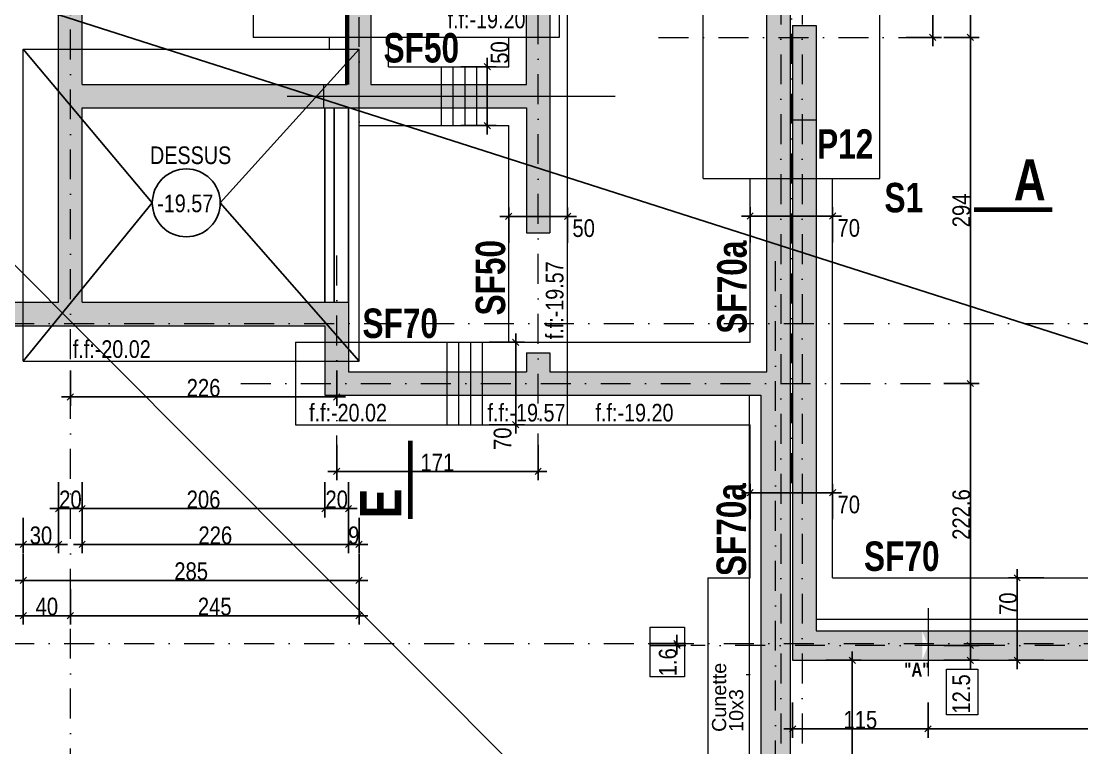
# Model space of a CAD drawing. Header units: centimetres. Extents: x -40 to 58779, y 2083 to 6283.
# Drawn here: x 54500 to 55400, y 3173 to 3790 of the extents above; entities that cross this region are included whole.
import ezdxf
from ezdxf.enums import TextEntityAlignment as Align

# ---------------------------------------------------------------- set-up
doc = ezdxf.new("R2010")
doc.units = ezdxf.units.CM
doc.header["$PDMODE"] = 1
doc.header["$PDSIZE"] = -2
doc.linetypes.add('TIRETPTX2', pattern=[50.8, 25.4, -12.7, 0, -12.7])
for name, color, linetype in [('01_cote_gen', 4, 'Continuous'), ('01_linteaux', 2, 'Continuous'), ('01_poch_murs', 253, 'Continuous'), ('01_poch_poteaux', 250, 'Continuous'), ('01_texte', 230, 'Continuous'), ('AA_COTES', 2, 'Continuous')]:
    doc.layers.add(name, color=color, linetype=linetype)
for name, color, linetype, lineweight in [('01_murs_coup', 5, 'Continuous', 60), ('01_sem', 42, 'Continuous', 15), ('01_tram_axes', 2, 'TIRETPTX2', 9)]:
    doc.layers.add(name, color=color, linetype=linetype, lineweight=lineweight)
doc.styles.add('impact', font='impact.ttf')
doc.styles.add('MATTE_TXT', font='arial.ttf')
doc.styles.add('STYLE2', font='ARIALN.TTF')
doc.dimstyles.new('JB50', dxfattribs={"dimscale": 0.1, "dimtxt": 150, "dimasz": 15, "dimexe": 0.1, "dimexo": 0.1, "dimgap": 0.09, "dimtad": 1, "dimdec": 1, "dimdsep": 46, "dimtxsty": 'STYLE2', "dimblk1": 'BOND_G', "dimblk2": 'BOND_D', "dimsah": 1, "dimcen": 1.5, "dimdle": 0.01, "dimse1": 1, "dimse2": 1, "dimclrd": 4, "dimclre": 2, "dimclrt": 6, "dimazin": 2, "dimtfac": 2.333333, "dimtdec": 1, "dimtix": 1, "dimtmove": 2, "dimatfit": 3, "dimldrblk": 'BOND_G', "dimfxl": 1, "dimtolj": 1, "dimtzin": 0, "dimarcsym": 0})

# ---------------------------------------------------------------- blocks, each defined once
blk = doc.blocks.new('BOND_G')
at = {"layer": 'AA_COTES', "color": 0}
for p, q in [((0, -5), (0, 15)), ((5, 0), (-5, 0)), ((1.77, 1.77), (-1.77, -1.77))]:
    blk.add_line(p, q, dxfattribs=at)
blk = doc.blocks.new('BOND_D')
at = {"layer": 'AA_COTES', "color": 0}
for p, q in [((5, 0), (-5, 0)), ((-1.77, -1.77), (1.77, 1.77)), ((0, 5), (0, -15))]:
    blk.add_line(p, q, dxfattribs=at)
blk = doc.blocks.new('*D1562')
at = {"layer": '01_cote_gen', "color": 4, "lineweight": -2, "transparency": 16777216}
blk.add_line((55120.37, 3389.63), (55187.37, 3389.63), dxfattribs=at)
at = {"layer": 'Defpoints', "color": 0, "lineweight": 0, "transparency": 16777216}
for p in [(55118.87, 3392.9), (55188.87, 3392.9), (55188.87, 3389.63)]:
    blk.add_point(p, dxfattribs=at)
at = {"layer": '01_cote_gen', "color": 4, "lineweight": -2, "transparency": 16777216, "xscale": 1.5, "yscale": 1.5, "zscale": 1.5, "rotation": 180}
blk.add_blockref('BOND_G', (55118.87, 3389.63), dxfattribs=at)
at = {"layer": '01_cote_gen', "color": 4, "lineweight": -2, "transparency": 16777216, "xscale": 1.5, "yscale": 1.5, "zscale": 1.5}
blk.add_blockref('BOND_D', (55188.87, 3389.63), dxfattribs=at)
at = {"layer": '01_cote_gen', "color": 6, "lineweight": 0, "transparency": 16777216, "insert": (55202.52, 3379.52), "char_height": 15, "attachment_point": 5, "style": 'STYLE2'}
blk.add_mtext('\\A1;70', dxfattribs=at)
blk = doc.blocks.new('*D1566')
at = {"layer": '01_cote_gen', "color": 4, "lineweight": -2, "transparency": 16777216}
blk.add_line((54919.86, 3515.89), (54919.86, 3448.89), dxfattribs=at)
at = {"layer": 'Defpoints', "color": 0, "lineweight": 0, "transparency": 16777216}
for p in [(54902.88, 3517.39), (54899.85, 3447.39), (54919.86, 3447.39)]:
    blk.add_point(p, dxfattribs=at)
at = {"layer": '01_cote_gen', "color": 4, "lineweight": -2, "transparency": 16777216, "xscale": 1.5, "yscale": 1.5, "zscale": 1.5}
for name, p, rotation in [('BOND_G', (54919.86, 3517.39), 90), ('BOND_D', (54919.86, 3447.39), 270)]:
    blk.add_blockref(name, p, dxfattribs=dict(at, rotation=rotation))
at = {"layer": '01_cote_gen', "color": 6, "lineweight": 0, "transparency": 16777216, "insert": (54908.77, 3435.48), "char_height": 15, "attachment_point": 5, "rotation": 90, "style": 'STYLE2'}
blk.add_mtext('\\A1;70', dxfattribs=at)
blk = doc.blocks.new('*D1567')
at = {"layer": '01_cote_gen', "color": 4, "lineweight": -2, "transparency": 16777216}
blk.add_line((54895.69, 3749.89), (54895.69, 3702.89), dxfattribs=at)
at = {"layer": 'Defpoints', "color": 0, "lineweight": 0, "transparency": 16777216}
for p in [(54878.7, 3751.39), (54875.67, 3701.39), (54895.69, 3701.39)]:
    blk.add_point(p, dxfattribs=at)
at = {"layer": '01_cote_gen', "color": 4, "lineweight": -2, "transparency": 16777216, "xscale": 1.5, "yscale": 1.5, "zscale": 1.5}
for name, p, rotation in [('BOND_G', (54895.69, 3751.39), 90), ('BOND_D', (54895.69, 3701.39), 270)]:
    blk.add_blockref(name, p, dxfattribs=dict(at, rotation=rotation))
at = {"layer": '01_cote_gen', "color": 6, "lineweight": 0, "transparency": 16777216, "insert": (54906.27, 3763.54), "char_height": 15, "attachment_point": 5, "rotation": 90, "style": 'STYLE2'}
blk.add_mtext('\\A1;50', dxfattribs=at)
blk = doc.blocks.new('*D1568')
at = {"layer": '01_cote_gen', "color": 4, "lineweight": -2, "transparency": 16777216}
blk.add_line((55120.37, 3624.55), (55187.37, 3624.55), dxfattribs=at)
at = {"layer": 'Defpoints', "color": 0, "lineweight": 0, "transparency": 16777216}
for p in [(55118.87, 3627.82), (55188.87, 3627.82), (55188.87, 3624.55)]:
    blk.add_point(p, dxfattribs=at)
at = {"layer": '01_cote_gen', "color": 4, "lineweight": -2, "transparency": 16777216, "xscale": 1.5, "yscale": 1.5, "zscale": 1.5, "rotation": 180}
blk.add_blockref('BOND_G', (55118.87, 3624.55), dxfattribs=at)
at = {"layer": '01_cote_gen', "color": 4, "lineweight": -2, "transparency": 16777216, "xscale": 1.5, "yscale": 1.5, "zscale": 1.5}
blk.add_blockref('BOND_D', (55188.87, 3624.55), dxfattribs=at)
at = {"layer": '01_cote_gen', "color": 6, "lineweight": 0, "transparency": 16777216, "insert": (55202.52, 3614.44), "char_height": 15, "attachment_point": 5, "style": 'STYLE2'}
blk.add_mtext('\\A1;70', dxfattribs=at)
blk = doc.blocks.new('*D1569')
at = {"layer": '01_cote_gen', "color": 4, "lineweight": -2, "transparency": 16777216}
blk.add_line((54915.39, 3624.34), (54962.39, 3624.34), dxfattribs=at)
at = {"layer": 'Defpoints', "color": 0, "lineweight": 0, "transparency": 16777216}
for p in [(54913.89, 3627.61), (54963.89, 3627.61), (54963.89, 3624.34)]:
    blk.add_point(p, dxfattribs=at)
at = {"layer": '01_cote_gen', "color": 4, "lineweight": -2, "transparency": 16777216, "xscale": 1.5, "yscale": 1.5, "zscale": 1.5, "rotation": 180}
blk.add_blockref('BOND_G', (54913.89, 3624.34), dxfattribs=at)
at = {"layer": '01_cote_gen', "color": 4, "lineweight": -2, "transparency": 16777216, "xscale": 1.5, "yscale": 1.5, "zscale": 1.5}
blk.add_blockref('BOND_D', (54963.89, 3624.34), dxfattribs=at)
at = {"layer": '01_cote_gen', "color": 6, "lineweight": 0, "transparency": 16777216, "insert": (54977.54, 3614.23), "char_height": 15, "attachment_point": 5, "style": 'STYLE2'}
blk.add_mtext('\\A1;50', dxfattribs=at)
blk = doc.blocks.new('*D1620')
at = {"layer": '01_cote_gen', "color": 4, "lineweight": -2, "transparency": 16777216}
blk.add_line((54550.37, 3376.13), (54533.37, 3376.13), dxfattribs=at)
at = {"layer": 'Defpoints', "color": 0, "lineweight": 0, "transparency": 16777216}
for p in [(54531.87, 3533.63), (54551.87, 3533.63), (54531.87, 3376.13)]:
    blk.add_point(p, dxfattribs=at)
at = {"layer": '01_cote_gen', "color": 4, "lineweight": -2, "transparency": 16777216, "xscale": 1.5, "yscale": 1.5, "zscale": 1.5, "rotation": 180}
blk.add_blockref('BOND_D', (54531.87, 3376.13), dxfattribs=at)
at = {"layer": '01_cote_gen', "color": 4, "lineweight": -2, "transparency": 16777216, "xscale": 1.5, "yscale": 1.5, "zscale": 1.5}
blk.add_blockref('BOND_G', (54551.87, 3376.13), dxfattribs=at)
at = {"layer": '01_cote_gen', "color": 6, "lineweight": 0, "transparency": 16777216, "insert": (54541.87, 3383.8), "char_height": 15, "attachment_point": 5, "style": 'STYLE2'}
blk.add_mtext('\\A1;20', dxfattribs=at)
blk = doc.blocks.new('*D1621')
at = {"layer": '01_cote_gen', "color": 4, "lineweight": -2, "transparency": 16777216}
blk.add_line((54530.37, 3345.65), (54503.37, 3345.65), dxfattribs=at)
at = {"layer": 'Defpoints', "color": 0, "lineweight": 0, "transparency": 16777216}
for p in [(54501.87, 3559.04), (54531.87, 3559.04), (54501.87, 3345.65)]:
    blk.add_point(p, dxfattribs=at)
at = {"layer": '01_cote_gen', "color": 4, "lineweight": -2, "transparency": 16777216, "xscale": 1.5, "yscale": 1.5, "zscale": 1.5, "rotation": 180}
blk.add_blockref('BOND_D', (54501.87, 3345.65), dxfattribs=at)
at = {"layer": '01_cote_gen', "color": 4, "lineweight": -2, "transparency": 16777216, "xscale": 1.5, "yscale": 1.5, "zscale": 1.5}
blk.add_blockref('BOND_G', (54531.87, 3345.65), dxfattribs=at)
at = {"layer": '01_cote_gen', "color": 6, "lineweight": 0, "transparency": 16777216, "insert": (54516.87, 3353.31), "char_height": 15, "attachment_point": 5, "style": 'STYLE2'}
blk.add_mtext('\\A1;30', dxfattribs=at)
blk = doc.blocks.new('*D1622')
at = {"layer": '01_cote_gen', "color": 4, "lineweight": -2, "transparency": 16777216}
blk.add_line((54785.37, 3315.16), (54503.37, 3315.16), dxfattribs=at)
at = {"layer": 'Defpoints', "color": 0, "lineweight": 0, "transparency": 16777216}
for p in [(54501.87, 3338.15), (54786.87, 3338.15), (54501.87, 3315.16)]:
    blk.add_point(p, dxfattribs=at)
at = {"layer": '01_cote_gen', "color": 4, "lineweight": -2, "transparency": 16777216, "xscale": 1.5, "yscale": 1.5, "zscale": 1.5, "rotation": 180}
blk.add_blockref('BOND_D', (54501.87, 3315.16), dxfattribs=at)
at = {"layer": '01_cote_gen', "color": 4, "lineweight": -2, "transparency": 16777216, "xscale": 1.5, "yscale": 1.5, "zscale": 1.5}
blk.add_blockref('BOND_G', (54786.87, 3315.16), dxfattribs=at)
at = {"layer": '01_cote_gen', "color": 6, "lineweight": 0, "transparency": 16777216, "insert": (54644.37, 3322.83), "char_height": 15, "attachment_point": 5, "style": 'STYLE2'}
blk.add_mtext('\\A1;285', dxfattribs=at)
blk = doc.blocks.new('*D1623')
at = {"layer": '01_cote_gen', "color": 4, "lineweight": -2, "transparency": 16777216}
blk.add_line((54785.37, 3285.15), (54543.37, 3285.15), dxfattribs=at)
at = {"layer": 'Defpoints', "color": 0, "lineweight": 0, "transparency": 16777216}
for p in [(54786.87, 3307.66), (54541.87, 3289.43), (54541.87, 3285.15)]:
    blk.add_point(p, dxfattribs=at)
at = {"layer": '01_cote_gen', "color": 4, "lineweight": -2, "transparency": 16777216, "xscale": 1.5, "yscale": 1.5, "zscale": 1.5, "rotation": 180}
blk.add_blockref('BOND_D', (54541.87, 3285.15), dxfattribs=at)
at = {"layer": '01_cote_gen', "color": 4, "lineweight": -2, "transparency": 16777216, "xscale": 1.5, "yscale": 1.5, "zscale": 1.5}
blk.add_blockref('BOND_G', (54786.87, 3285.15), dxfattribs=at)
at = {"layer": '01_cote_gen', "color": 6, "lineweight": 0, "transparency": 16777216, "insert": (54664.37, 3292.82), "char_height": 15, "attachment_point": 5, "style": 'STYLE2'}
blk.add_mtext('\\A1;245', dxfattribs=at)
blk = doc.blocks.new('*D1624')
at = {"layer": '01_cote_gen', "color": 4, "lineweight": -2, "transparency": 16777216}
blk.add_line((54540.37, 3285.15), (54503.37, 3285.15), dxfattribs=at)
at = {"layer": 'Defpoints', "color": 0, "lineweight": 0, "transparency": 16777216}
for p in [(54501.87, 3307.66), (54541.87, 3298.37), (54501.87, 3285.15)]:
    blk.add_point(p, dxfattribs=at)
at = {"layer": '01_cote_gen', "color": 4, "lineweight": -2, "transparency": 16777216, "xscale": 1.5, "yscale": 1.5, "zscale": 1.5, "rotation": 180}
blk.add_blockref('BOND_D', (54501.87, 3285.15), dxfattribs=at)
at = {"layer": '01_cote_gen', "color": 4, "lineweight": -2, "transparency": 16777216, "xscale": 1.5, "yscale": 1.5, "zscale": 1.5}
blk.add_blockref('BOND_G', (54541.87, 3285.15), dxfattribs=at)
at = {"layer": '01_cote_gen', "color": 6, "lineweight": 0, "transparency": 16777216, "insert": (54521.87, 3292.82), "char_height": 15, "attachment_point": 5, "style": 'STYLE2'}
blk.add_mtext('\\A1;40', dxfattribs=at)
blk = doc.blocks.new('*D1635')
at = {"layer": '01_cote_gen', "color": 4, "lineweight": -2, "transparency": 16777216}
blk.add_line((54937.39, 3407.71), (54769.39, 3407.71), dxfattribs=at)
at = {"layer": 'Defpoints', "color": 0, "lineweight": 0, "transparency": 16777216}
for p in [(54767.89, 3414.35), (54938.89, 3414.35), (54767.89, 3407.71)]:
    blk.add_point(p, dxfattribs=at)
at = {"layer": '01_cote_gen', "color": 4, "lineweight": -2, "transparency": 16777216, "xscale": 1.5, "yscale": 1.5, "zscale": 1.5, "rotation": 180}
blk.add_blockref('BOND_D', (54767.89, 3407.71), dxfattribs=at)
at = {"layer": '01_cote_gen', "color": 4, "lineweight": -2, "transparency": 16777216, "xscale": 1.5, "yscale": 1.5, "zscale": 1.5}
blk.add_blockref('BOND_G', (54938.89, 3407.71), dxfattribs=at)
at = {"layer": '01_cote_gen', "color": 6, "lineweight": 0, "transparency": 16777216, "insert": (54853.39, 3415.25), "char_height": 15, "attachment_point": 5, "style": 'STYLE2'}
blk.add_mtext('\\A1;171', dxfattribs=at)
blk = doc.blocks.new('*D1636')
at = {"layer": '01_cote_gen', "color": 4, "lineweight": -2, "transparency": 16777216}
blk.add_line((54766.39, 3470.92), (54543.37, 3470.92), dxfattribs=at)
at = {"layer": 'Defpoints', "color": 0, "lineweight": 0, "transparency": 16777216}
for p in [(54541.87, 3484.64), (54541.87, 3470.92), (54767.89, 3421.42)]:
    blk.add_point(p, dxfattribs=at)
at = {"layer": '01_cote_gen', "color": 4, "lineweight": -2, "transparency": 16777216, "xscale": 1.5, "yscale": 1.5, "zscale": 1.5, "rotation": 180}
blk.add_blockref('BOND_D', (54541.87, 3470.92), dxfattribs=at)
at = {"layer": '01_cote_gen', "color": 4, "lineweight": -2, "transparency": 16777216, "xscale": 1.5, "yscale": 1.5, "zscale": 1.5}
blk.add_blockref('BOND_G', (54767.89, 3470.92), dxfattribs=at)
at = {"layer": '01_cote_gen', "color": 6, "lineweight": 0, "transparency": 16777216, "insert": (54654.88, 3478.59), "char_height": 15, "attachment_point": 5, "style": 'STYLE2'}
blk.add_mtext('\\A1;226', dxfattribs=at)
blk = doc.blocks.new('*D1699')
at = {"layer": '01_cote_gen', "color": 4, "lineweight": -2, "transparency": 16777216}
for p, q in [((55056.68, 3262.89), (55056.68, 3264.39)), ((55056.68, 3259.79), (55056.68, 3261.39)), ((55056.68, 3258.29), (55056.68, 3256.79))]:
    blk.add_line(p, q, dxfattribs=at)
at = {"layer": 'Defpoints', "color": 0, "lineweight": 0, "transparency": 16777216}
for p in [(55056.68, 3261.39), (55073.29, 3259.79), (55083.8, 3261.39)]:
    blk.add_point(p, dxfattribs=at)
at = {"layer": '01_cote_gen', "color": 4, "lineweight": -2, "transparency": 16777216, "xscale": 1.5, "yscale": 1.5, "zscale": 1.5}
for name, p, rotation in [('BOND_D', (55056.68, 3261.39), 270), ('BOND_G', (55056.68, 3259.79), 90)]:
    blk.add_blockref(name, p, dxfattribs=dict(at, rotation=rotation))
at = {"layer": '01_cote_gen', "color": 6, "lineweight": 0, "transparency": 16777216, "insert": (55049.01, 3245.57), "char_height": 15, "attachment_point": 5, "rotation": 90, "style": 'STYLE2'}
blk.add_mtext('\\A1;1.6', dxfattribs=at)
blk = doc.blocks.new('*D1702')
at = {"layer": '01_cote_gen', "color": 4, "lineweight": -2, "transparency": 16777216}
blk.add_line((55305.8, 3774.87), (55305.8, 3483.89), dxfattribs=at)
at = {"layer": 'Defpoints', "color": 0, "lineweight": 0, "transparency": 16777216}
for p in [(55281.17, 3776.37), (55285.4, 3482.39), (55305.8, 3482.39)]:
    blk.add_point(p, dxfattribs=at)
at = {"layer": '01_cote_gen', "color": 4, "lineweight": -2, "transparency": 16777216, "xscale": 1.5, "yscale": 1.5, "zscale": 1.5}
for name, p, rotation in [('BOND_G', (55305.8, 3776.37), 90), ('BOND_D', (55305.8, 3482.39), 270)]:
    blk.add_blockref(name, p, dxfattribs=dict(at, rotation=rotation))
at = {"layer": '01_cote_gen', "color": 6, "lineweight": 0, "transparency": 16777216, "insert": (55298.14, 3629.38), "char_height": 15, "attachment_point": 5, "rotation": 90, "style": 'STYLE2'}
blk.add_mtext('\\A1;294', dxfattribs=at)
blk = doc.blocks.new('*D1703')
at = {"layer": '01_cote_gen', "color": 4, "lineweight": -2, "transparency": 16777216}
blk.add_line((55305.8, 3480.89), (55305.8, 3261.29), dxfattribs=at)
at = {"layer": 'Defpoints', "color": 0, "lineweight": 0, "transparency": 16777216}
for p in [(55268.35, 3482.39), (55280.83, 3259.79), (55305.8, 3259.79)]:
    blk.add_point(p, dxfattribs=at)
at = {"layer": '01_cote_gen', "color": 4, "lineweight": -2, "transparency": 16777216, "xscale": 1.5, "yscale": 1.5, "zscale": 1.5}
for name, p, rotation in [('BOND_G', (55305.8, 3482.39), 90), ('BOND_D', (55305.8, 3259.79), 270)]:
    blk.add_blockref(name, p, dxfattribs=dict(at, rotation=rotation))
at = {"layer": '01_cote_gen', "color": 6, "lineweight": 0, "transparency": 16777216, "insert": (55298.14, 3371.09), "char_height": 15, "attachment_point": 5, "rotation": 90, "style": 'STYLE2'}
blk.add_mtext('\\A1;222.6', dxfattribs=at)
blk = doc.blocks.new('*D1704')
at = {"layer": '01_cote_gen', "color": 4, "lineweight": -2, "transparency": 16777216}
blk.add_line((55305.8, 3258.29), (55305.8, 3248.79), dxfattribs=at)
at = {"layer": 'Defpoints', "color": 0, "lineweight": 0, "transparency": 16777216}
for p in [(55309.94, 3259.79), (55305.8, 3247.29), (55309.94, 3247.29)]:
    blk.add_point(p, dxfattribs=at)
at = {"layer": '01_cote_gen', "color": 4, "lineweight": -2, "transparency": 16777216, "xscale": 1.5, "yscale": 1.5, "zscale": 1.5}
for name, p, rotation in [('BOND_G', (55305.8, 3259.79), 90), ('BOND_D', (55305.8, 3247.29), 270)]:
    blk.add_blockref(name, p, dxfattribs=dict(at, rotation=rotation))
at = {"layer": '01_cote_gen', "color": 6, "lineweight": 0, "transparency": 16777216, "insert": (55298.14, 3218.63), "char_height": 15, "attachment_point": 5, "rotation": 90, "style": 'STYLE2'}
blk.add_mtext('\\A1;12.5', dxfattribs=at)
blk = doc.blocks.new('*D1705')
at = {"layer": '01_cote_gen', "color": 4, "lineweight": -2, "transparency": 16777216}
blk.add_line((55305.8, 4438.89), (55305.8, 3777.87), dxfattribs=at)
at = {"layer": 'Defpoints', "color": 0, "lineweight": 0, "transparency": 16777216}
for p in [(55324.26, 4440.39), (55298.3, 3776.37), (55305.8, 3776.37)]:
    blk.add_point(p, dxfattribs=at)
at = {"layer": '01_cote_gen', "color": 4, "lineweight": -2, "transparency": 16777216, "xscale": 1.5, "yscale": 1.5, "zscale": 1.5}
for name, p, rotation in [('BOND_G', (55305.8, 4440.39), 90), ('BOND_D', (55305.8, 3776.37), 270)]:
    blk.add_blockref(name, p, dxfattribs=dict(at, rotation=rotation))
at = {"layer": '01_cote_gen', "color": 6, "lineweight": 0, "transparency": 16777216, "insert": (55298.14, 4108.38), "char_height": 15, "attachment_point": 5, "rotation": 90, "style": 'STYLE2'}
blk.add_mtext('\\A1;664', dxfattribs=at)
blk = doc.blocks.new('*D1707')
at = {"layer": '01_cote_gen', "color": 4, "lineweight": -2, "transparency": 16777216}
blk.add_line((55273.77, 3834.89), (55273.77, 3777.87), dxfattribs=at)
at = {"layer": 'Defpoints', "color": 0, "lineweight": 0, "transparency": 16777216}
for p in [(55251.27, 3836.39), (55251.27, 3776.37), (55273.77, 3776.37)]:
    blk.add_point(p, dxfattribs=at)
at = {"layer": '01_cote_gen', "color": 4, "lineweight": -2, "transparency": 16777216, "xscale": 1.5, "yscale": 1.5, "zscale": 1.5}
for name, p, rotation in [('BOND_G', (55273.77, 3836.39), 90), ('BOND_D', (55273.77, 3776.37), 270)]:
    blk.add_blockref(name, p, dxfattribs=dict(at, rotation=rotation))
at = {"layer": '01_cote_gen', "color": 6, "lineweight": 0, "transparency": 16777216, "insert": (55266.11, 3806.38), "char_height": 15, "attachment_point": 5, "rotation": 90, "style": 'STYLE2'}
blk.add_mtext('\\A1;60', dxfattribs=at)
blk = doc.blocks.new('*D1737')
at = {"layer": '01_cote_gen', "color": 4, "lineweight": -2, "transparency": 16777216}
blk.add_line((54207.03, 3532.89), (54207.03, 3549.89), dxfattribs=at)
at = {"layer": 'Defpoints', "color": 0, "lineweight": 0, "transparency": 16777216}
for p in [(54207.03, 3551.39), (54591.1, 3551.39), (54591.1, 3531.39)]:
    blk.add_point(p, dxfattribs=at)
at = {"layer": '01_cote_gen', "color": 4, "lineweight": -2, "transparency": 16777216, "xscale": 1.5, "yscale": 1.5, "zscale": 1.5}
for name, p, rotation in [('BOND_D', (54207.03, 3551.39), 90), ('BOND_G', (54207.03, 3531.39), 270)]:
    blk.add_blockref(name, p, dxfattribs=dict(at, rotation=rotation))
at = {"layer": '01_cote_gen', "color": 6, "lineweight": 0, "transparency": 16777216, "insert": (54199.37, 3541.39), "char_height": 15, "attachment_point": 5, "rotation": 90, "style": 'STYLE2'}
blk.add_mtext('\\A1;20', dxfattribs=at)
blk = doc.blocks.new('*D1738')
at = {"layer": '01_cote_gen', "color": 4, "lineweight": -2, "transparency": 16777216}
blk.add_line((54207.03, 3552.89), (54207.03, 3714.89), dxfattribs=at)
at = {"layer": 'Defpoints', "color": 0, "lineweight": 0, "transparency": 16777216}
for p in [(54207.03, 3716.39), (54634.78, 3716.39), (54634.78, 3551.39)]:
    blk.add_point(p, dxfattribs=at)
at = {"layer": '01_cote_gen', "color": 4, "lineweight": -2, "transparency": 16777216, "xscale": 1.5, "yscale": 1.5, "zscale": 1.5}
for name, p, rotation in [('BOND_D', (54207.03, 3716.39), 90), ('BOND_G', (54207.03, 3551.39), 270)]:
    blk.add_blockref(name, p, dxfattribs=dict(at, rotation=rotation))
at = {"layer": '01_cote_gen', "color": 6, "lineweight": 0, "transparency": 16777216, "insert": (54199.37, 3633.89), "char_height": 15, "attachment_point": 5, "rotation": 90, "style": 'STYLE2'}
blk.add_mtext('\\A1;165', dxfattribs=at)
blk = doc.blocks.new('*D1739')
at = {"layer": '01_cote_gen', "color": 4, "lineweight": -2, "transparency": 16777216}
blk.add_line((54207.03, 3717.89), (54207.03, 3734.89), dxfattribs=at)
at = {"layer": 'Defpoints', "color": 0, "lineweight": 0, "transparency": 16777216}
for p in [(54207.03, 3736.39), (54570.37, 3736.39), (54570.37, 3716.39)]:
    blk.add_point(p, dxfattribs=at)
at = {"layer": '01_cote_gen', "color": 4, "lineweight": -2, "transparency": 16777216, "xscale": 1.5, "yscale": 1.5, "zscale": 1.5}
for name, p, rotation in [('BOND_D', (54207.03, 3736.39), 90), ('BOND_G', (54207.03, 3716.39), 270)]:
    blk.add_blockref(name, p, dxfattribs=dict(at, rotation=rotation))
at = {"layer": '01_cote_gen', "color": 6, "lineweight": 0, "transparency": 16777216, "insert": (54199.37, 3726.39), "char_height": 15, "attachment_point": 5, "rotation": 90, "style": 'STYLE2'}
blk.add_mtext('\\A1;20', dxfattribs=at)
blk = doc.blocks.new('*D1741')
at = {"layer": '01_cote_gen', "color": 4, "lineweight": -2, "transparency": 16777216}
blk.add_line((54174, 3737.89), (54174, 3764.89), dxfattribs=at)
at = {"layer": 'Defpoints', "color": 0, "lineweight": 0, "transparency": 16777216}
for p in [(54174, 3766.39), (54644.37, 3766.39), (54629.93, 3736.39)]:
    blk.add_point(p, dxfattribs=at)
at = {"layer": '01_cote_gen', "color": 4, "lineweight": -2, "transparency": 16777216, "xscale": 1.5, "yscale": 1.5, "zscale": 1.5}
for name, p, rotation in [('BOND_D', (54174, 3766.39), 90), ('BOND_G', (54174, 3736.39), 270)]:
    blk.add_blockref(name, p, dxfattribs=dict(at, rotation=rotation))
at = {"layer": '01_cote_gen', "color": 6, "lineweight": 0, "transparency": 16777216, "insert": (54166.33, 3751.39), "char_height": 15, "attachment_point": 5, "rotation": 90, "style": 'STYLE2'}
blk.add_mtext('\\A1;30', dxfattribs=at)
blk = doc.blocks.new('*D1742')
at = {"layer": '01_cote_gen', "color": 4, "lineweight": -2, "transparency": 16777216}
blk.add_line((54174, 3502.89), (54174, 3529.89), dxfattribs=at)
at = {"layer": 'Defpoints', "color": 0, "lineweight": 0, "transparency": 16777216}
for p in [(54174, 3531.39), (54579.66, 3531.39), (54589.85, 3501.39)]:
    blk.add_point(p, dxfattribs=at)
at = {"layer": '01_cote_gen', "color": 4, "lineweight": -2, "transparency": 16777216, "xscale": 1.5, "yscale": 1.5, "zscale": 1.5}
for name, p, rotation in [('BOND_D', (54174, 3531.39), 90), ('BOND_G', (54174, 3501.39), 270)]:
    blk.add_blockref(name, p, dxfattribs=dict(at, rotation=rotation))
at = {"layer": '01_cote_gen', "color": 6, "lineweight": 0, "transparency": 16777216, "insert": (54166.33, 3516.39), "char_height": 15, "attachment_point": 5, "rotation": 90, "style": 'STYLE2'}
blk.add_mtext('\\A1;30', dxfattribs=at)
blk = doc.blocks.new('*D2060')
at = {"layer": '01_cote_gen', "color": 4, "lineweight": -2, "ltscale": 0.2, "transparency": 16777216}
blk.add_line((55345.5, 3248.79), (55345.5, 3315.79), dxfattribs=at)
at = {"layer": 'Defpoints', "color": 0, "lineweight": 0, "ltscale": 0.2, "transparency": 16777216}
for p in [(55342.5, 3317.29), (55345.5, 3317.29), (55338.5, 3247.29)]:
    blk.add_point(p, dxfattribs=at)
at = {"layer": '01_cote_gen', "color": 4, "lineweight": -2, "ltscale": 0.2, "transparency": 16777216, "xscale": 1.5, "yscale": 1.5, "zscale": 1.5}
for name, p, rotation in [('BOND_D', (55345.5, 3317.29), 90), ('BOND_G', (55345.5, 3247.29), 270)]:
    blk.add_blockref(name, p, dxfattribs=dict(at, rotation=rotation))
at = {"layer": '01_cote_gen', "color": 6, "lineweight": 0, "ltscale": 0.2, "transparency": 16777216, "insert": (55337.83, 3295.29), "char_height": 15, "attachment_point": 5, "rotation": 90, "style": 'STYLE2'}
blk.add_mtext('\\A1;70', dxfattribs=at)
blk = doc.blocks.new('*D2073')
at = {"layer": '01_cote_gen', "color": 4, "lineweight": -2, "ltscale": 0.2, "transparency": 16777216}
blk.add_line((55205.5, 3245.79), (55205.5, 2999.79), dxfattribs=at)
at = {"layer": 'Defpoints', "color": 0, "lineweight": 0, "ltscale": 0.2, "transparency": 16777216}
for p in [(55186, 3247.29), (55166.26, 2998.29), (55205.5, 2998.29)]:
    blk.add_point(p, dxfattribs=at)
at = {"layer": '01_cote_gen', "color": 4, "lineweight": -2, "ltscale": 0.2, "transparency": 16777216, "xscale": 1.5, "yscale": 1.5, "zscale": 1.5}
for name, p, rotation in [('BOND_G', (55205.5, 3247.29), 90), ('BOND_D', (55205.5, 2998.29), 270)]:
    blk.add_blockref(name, p, dxfattribs=dict(at, rotation=rotation))
at = {"layer": '01_cote_gen', "color": 6, "lineweight": 0, "ltscale": 0.2, "transparency": 16777216, "insert": (55197.83, 3147.29), "char_height": 15, "attachment_point": 5, "rotation": 90, "style": 'STYLE2'}
blk.add_mtext('\\A1;249', dxfattribs=at)
blk = doc.blocks.new('*D2078')
at = {"layer": '01_cote_gen', "color": 4, "lineweight": -2, "ltscale": 0.2, "transparency": 16777216}
blk.add_line((55668.37, 3189), (55271.37, 3189), dxfattribs=at)
at = {"layer": 'Defpoints', "color": 0, "lineweight": 0, "ltscale": 0.2, "transparency": 16777216}
for p in [(55269.87, 3233.9), (55669.87, 3233.9), (55269.87, 3189)]:
    blk.add_point(p, dxfattribs=at)
at = {"layer": '01_cote_gen', "color": 4, "lineweight": -2, "ltscale": 0.2, "transparency": 16777216, "xscale": 1.5, "yscale": 1.5, "zscale": 1.5, "rotation": 180}
blk.add_blockref('BOND_D', (55269.87, 3189), dxfattribs=at)
at = {"layer": '01_cote_gen', "color": 4, "lineweight": -2, "ltscale": 0.2, "transparency": 16777216, "xscale": 1.5, "yscale": 1.5, "zscale": 1.5}
blk.add_blockref('BOND_G', (55669.87, 3189), dxfattribs=at)
at = {"layer": '01_cote_gen', "color": 6, "lineweight": 0, "ltscale": 0.2, "transparency": 16777216, "insert": (55469.87, 3196.67), "char_height": 15, "attachment_point": 5, "style": 'STYLE2'}
blk.add_mtext('\\A1;400', dxfattribs=at)
blk = doc.blocks.new('*D2079')
at = {"layer": '01_cote_gen', "color": 4, "lineweight": -2, "ltscale": 0.2, "transparency": 16777216}
blk.add_line((55268.37, 3189), (55156.37, 3189), dxfattribs=at)
at = {"layer": 'Defpoints', "color": 0, "lineweight": 0, "ltscale": 0.2, "transparency": 16777216}
for p in [(55154.87, 3247.29), (55269.87, 3233.9), (55154.87, 3189)]:
    blk.add_point(p, dxfattribs=at)
at = {"layer": '01_cote_gen', "color": 4, "lineweight": -2, "ltscale": 0.2, "transparency": 16777216, "xscale": 1.5, "yscale": 1.5, "zscale": 1.5, "rotation": 180}
blk.add_blockref('BOND_D', (55154.87, 3189), dxfattribs=at)
at = {"layer": '01_cote_gen', "color": 4, "lineweight": -2, "ltscale": 0.2, "transparency": 16777216, "xscale": 1.5, "yscale": 1.5, "zscale": 1.5}
blk.add_blockref('BOND_G', (55269.87, 3189), dxfattribs=at)
at = {"layer": '01_cote_gen', "color": 6, "lineweight": 0, "ltscale": 0.2, "transparency": 16777216, "insert": (55212.37, 3196.67), "char_height": 15, "attachment_point": 5, "style": 'STYLE2'}
blk.add_mtext('\\A1;115', dxfattribs=at)
blk = doc.blocks.new('*D2112')
at = {"layer": '01_cote_gen', "color": 4, "lineweight": -2, "ltscale": 0.2, "transparency": 16777216}
blk.add_line((54776.39, 3345.65), (54553.37, 3345.65), dxfattribs=at)
at = {"layer": 'Defpoints', "color": 0, "lineweight": 0, "ltscale": 0.2, "transparency": 16777216}
for p in [(54551.87, 3551.39), (54777.89, 3551.39), (54551.87, 3345.65)]:
    blk.add_point(p, dxfattribs=at)
at = {"layer": '01_cote_gen', "color": 4, "lineweight": -2, "ltscale": 0.2, "transparency": 16777216, "xscale": 1.5, "yscale": 1.5, "zscale": 1.5, "rotation": 180}
blk.add_blockref('BOND_D', (54551.87, 3345.65), dxfattribs=at)
at = {"layer": '01_cote_gen', "color": 4, "lineweight": -2, "ltscale": 0.2, "transparency": 16777216, "xscale": 1.5, "yscale": 1.5, "zscale": 1.5}
blk.add_blockref('BOND_G', (54777.89, 3345.65), dxfattribs=at)
at = {"layer": '01_cote_gen', "color": 6, "lineweight": 0, "ltscale": 0.2, "transparency": 16777216, "insert": (54664.88, 3353.31), "char_height": 15, "attachment_point": 5, "style": 'STYLE2'}
blk.add_mtext('\\A1;226', dxfattribs=at)
blk = doc.blocks.new('*D2113')
at = {"layer": '01_cote_gen', "color": 4, "lineweight": -2, "ltscale": 0.2, "transparency": 16777216}
blk.add_line((54785.37, 3345.65), (54779.39, 3345.65), dxfattribs=at)
at = {"layer": 'Defpoints', "color": 0, "lineweight": 0, "ltscale": 0.2, "transparency": 16777216}
for p in [(54777.89, 3353.15), (54777.89, 3345.65), (54786.87, 3337.66)]:
    blk.add_point(p, dxfattribs=at)
at = {"layer": '01_cote_gen', "color": 4, "lineweight": -2, "ltscale": 0.2, "transparency": 16777216, "xscale": 1.5, "yscale": 1.5, "zscale": 1.5, "rotation": 180}
blk.add_blockref('BOND_D', (54777.89, 3345.65), dxfattribs=at)
at = {"layer": '01_cote_gen', "color": 4, "lineweight": -2, "ltscale": 0.2, "transparency": 16777216, "xscale": 1.5, "yscale": 1.5, "zscale": 1.5}
blk.add_blockref('BOND_G', (54786.87, 3345.65), dxfattribs=at)
at = {"layer": '01_cote_gen', "color": 6, "lineweight": 0, "ltscale": 0.2, "transparency": 16777216, "insert": (54782.38, 3353.31), "char_height": 15, "attachment_point": 5, "style": 'STYLE2'}
blk.add_mtext('\\A1;9', dxfattribs=at)
blk = doc.blocks.new('*D2114')
at = {"layer": '01_cote_gen', "color": 4, "lineweight": -2, "ltscale": 0.2, "transparency": 16777216}
blk.add_line((54776.39, 3376.13), (54759.39, 3376.13), dxfattribs=at)
at = {"layer": 'Defpoints', "color": 0, "lineweight": 0, "ltscale": 0.2, "transparency": 16777216}
for p in [(54757.89, 3551.39), (54777.89, 3551.39), (54757.89, 3376.13)]:
    blk.add_point(p, dxfattribs=at)
at = {"layer": '01_cote_gen', "color": 4, "lineweight": -2, "ltscale": 0.2, "transparency": 16777216, "xscale": 1.5, "yscale": 1.5, "zscale": 1.5, "rotation": 180}
blk.add_blockref('BOND_D', (54757.89, 3376.13), dxfattribs=at)
at = {"layer": '01_cote_gen', "color": 4, "lineweight": -2, "ltscale": 0.2, "transparency": 16777216, "xscale": 1.5, "yscale": 1.5, "zscale": 1.5}
blk.add_blockref('BOND_G', (54777.89, 3376.13), dxfattribs=at)
at = {"layer": '01_cote_gen', "color": 6, "lineweight": 0, "ltscale": 0.2, "transparency": 16777216, "insert": (54767.89, 3383.8), "char_height": 15, "attachment_point": 5, "style": 'STYLE2'}
blk.add_mtext('\\A1;20', dxfattribs=at)
blk = doc.blocks.new('*D2115')
at = {"layer": '01_cote_gen', "color": 4, "lineweight": -2, "ltscale": 0.2, "transparency": 16777216}
blk.add_line((54756.39, 3376.13), (54553.37, 3376.13), dxfattribs=at)
at = {"layer": 'Defpoints', "color": 0, "lineweight": 0, "ltscale": 0.2, "transparency": 16777216}
for p in [(54551.87, 3398.63), (54757.89, 3398.63), (54551.87, 3376.13)]:
    blk.add_point(p, dxfattribs=at)
at = {"layer": '01_cote_gen', "color": 4, "lineweight": -2, "ltscale": 0.2, "transparency": 16777216, "xscale": 1.5, "yscale": 1.5, "zscale": 1.5, "rotation": 180}
blk.add_blockref('BOND_D', (54551.87, 3376.13), dxfattribs=at)
at = {"layer": '01_cote_gen', "color": 4, "lineweight": -2, "ltscale": 0.2, "transparency": 16777216, "xscale": 1.5, "yscale": 1.5, "zscale": 1.5}
blk.add_blockref('BOND_G', (54757.89, 3376.13), dxfattribs=at)
at = {"layer": '01_cote_gen', "color": 6, "lineweight": 0, "ltscale": 0.2, "transparency": 16777216, "insert": (54654.88, 3383.8), "char_height": 15, "attachment_point": 5, "style": 'STYLE2'}
blk.add_mtext('\\A1;206', dxfattribs=at)

msp = doc.modelspace()

# ---------------------------------------------------------------- hatches: boundary and pattern name
at = {"layer": '01_poch_murs', "lineweight": 0}
h = msp.add_hatch(color=256, dxfattribs=at)
h.dxf.hatch_style = 1
h.paths.add_polyline_path([(54948.89, 3826.39), (55008.87, 3826.39), (55008.87, 3846.39), (54928.89, 3846.39), (54928.89, 3736.39), (54861.25, 3736.39), (54861.25, 3716.39), (54928.89, 3716.39), (54928.89, 3610.39), (54948.89, 3610.39)])
h.paths.add_polyline_path([(54861.25, 3492.39), (54777.89, 3492.39), (54777.89, 3551.39), (54551.87, 3551.39), (54551.87, 3716.39), (54861.25, 3716.39), (54861.25, 3736.39), (54796.87, 3736.39), (54796.87, 3846.39), (54739.37, 3846.39), (54739.37, 3826.39), (54776.87, 3826.39), (54776.87, 3736.39), (54551.87, 3736.39), (54551.87, 3826.39), (54589.37, 3826.39), (54589.37, 3846.39), (54531.87, 3846.39), (54531.87, 3551.39), (54402.87, 3551.39), (54402.87, 3846.39), (54384.87, 3846.39), (54384.87, 3531.39), (54757.89, 3531.39), (54757.89, 3472.39), (54861.25, 3472.39)])
h = msp.add_hatch(color=256, dxfattribs=at)
h.dxf.hatch_style = 1
h.paths.add_polyline_path([(55152.87, 3846.39), (55110.87, 3846.39), (55110.87, 3826.39), (55132.87, 3826.39), (55132.87, 3492.39), (54948.89, 3492.39), (54948.89, 3508.39), (54928.89, 3508.39), (54928.89, 3492.39), (54861.25, 3492.39), (54861.25, 3472.39), (55127.87, 3472.39), (55127.87, 2947.39), (55152.87, 2947.39)])
h = msp.add_hatch(color=256, dxfattribs=at)
h.dxf.hatch_style = 1
h.paths.add_polyline_path([(56190.88, 3750.39), (56165.88, 3750.39), (56165.88, 3272.29), (56045.88, 3272.29), (56045.88, 3730.39), (56025.88, 3730.39), (56025.88, 3272.29), (55765.87, 3272.29), (55765.87, 3706.35), (55745.87, 3706.35), (55745.87, 3272.29), (55174.87, 3272.29), (55174.87, 3706.35), (55154.87, 3706.35), (55154.87, 3247.29), (56165.88, 3247.29), (56165.88, 3230.39), (56165.88, 3200.39), (56165.88, 2324.39), (56190.88, 2324.39)])
at = {"layer": '01_poch_poteaux', "lineweight": 0}
h = msp.add_hatch(color=256, dxfattribs=at)
h.dxf.hatch_style = 1
h.paths.add_polyline_path([(55174.87, 3786.35), (55154.87, 3786.35), (55154.87, 3706.35), (55174.87, 3706.35)])

# ---------------------------------------------------------------- linework, layer by layer
at = {"layer": '01_cote_gen', "lineweight": 0}
for points in [[(55033.96, 3275.43), (55063.16, 3275.43), (55063.16, 3233.19), (55033.96, 3233.19)], [(55285.44, 3239.76), (55312.14, 3239.76), (55312.14, 3200.97), (55285.44, 3200.97)]]:
    msp.add_lwpolyline(points, close=True, dxfattribs=at)
at = {"layer": '01_linteaux', "ltscale": 0.5}
for p, q in [((54757.89, 3551.39), (54757.89, 3716.39)), ((54765.89, 3551.39), (54765.89, 3716.39)), ((54777.89, 3551.39), (54777.89, 3716.39))]:
    msp.add_line(p, q, dxfattribs=at)
at = {"layer": '01_murs_coup', "lineweight": 18}
for p, q in [((54531.87, 3551.39), (54531.87, 3846.39)), ((54796.87, 3846.39), (54796.87, 3736.39)), ((54551.87, 3736.39), (54551.87, 3826.39)), ((54776.87, 3826.39), (54776.87, 3736.39)), ((54948.89, 3826.39), (54948.89, 3610.39)), ((55132.87, 3492.39), (55132.87, 3826.39)), ((55154.87, 3786.35), (55154.87, 3247.29)), ((55174.87, 3786.35), (55174.87, 3272.29)), ((54551.87, 3736.39), (54776.87, 3736.39)), ((54796.87, 3736.39), (54928.89, 3736.39)), ((54551.87, 3716.39), (54928.89, 3716.39)), ((54551.87, 3551.39), (54551.87, 3716.39)), ((54928.89, 3716.39), (54928.89, 3610.39)), ((54402.87, 3551.39), (54531.87, 3551.39)), ((54551.87, 3551.39), (54777.89, 3551.39)), ((54777.89, 3551.39), (54777.89, 3492.39)), ((54424.3, 3531.39), (54757.89, 3531.39)), ((54757.89, 3531.39), (54757.89, 3472.39)), ((54928.89, 3508.39), (54928.89, 3492.39)), ((54948.89, 3508.39), (54948.89, 3492.39)), ((54777.89, 3492.39), (54928.89, 3492.39)), ((54948.89, 3492.39), (55132.87, 3492.39)), ((54757.89, 3472.39), (55127.87, 3472.39)), ((55127.87, 3472.39), (55127.87, 2947.39)), ((55152.87, 3472.39), (55152.87, 2324.39)), ((55174.87, 3272.29), (55745.87, 3272.29)), ((55154.87, 3247.29), (56153.38, 3247.29))]:
    msp.add_line(p, q, dxfattribs=at)
at = {"layer": '01_murs_coup', "lineweight": 5}
for p, q in [((54531.87, 3551.39), (54531.87, 3846.39)), ((54796.87, 3846.39), (54796.87, 3736.39)), ((55152.87, 3846.39), (55152.87, 2324.39)), ((54551.87, 3736.39), (54551.87, 3826.39)), ((54551.87, 3736.39), (54776.87, 3736.39)), ((54796.87, 3736.39), (54928.89, 3736.39)), ((54551.87, 3716.39), (54928.89, 3716.39)), ((54551.87, 3551.39), (54551.87, 3716.39)), ((54928.89, 3716.39), (54928.89, 3610.39)), ((54928.89, 3610.39), (54948.89, 3610.39)), ((54402.87, 3551.39), (54531.87, 3551.39)), ((54551.87, 3551.39), (54777.89, 3551.39)), ((54777.89, 3551.39), (54777.89, 3492.39)), ((54384.87, 3531.39), (54757.89, 3531.39)), ((54757.89, 3531.39), (54757.89, 3472.39)), ((54928.89, 3508.39), (54928.89, 3492.39)), ((54928.89, 3508.39), (54948.89, 3508.39)), ((54948.89, 3508.39), (54948.89, 3492.39)), ((54777.89, 3492.39), (54928.89, 3492.39)), ((54948.89, 3492.39), (55132.87, 3492.39)), ((54757.89, 3472.39), (55127.87, 3472.39)), ((55174.87, 3272.29), (55745.87, 3272.29))]:
    msp.add_line(p, q, dxfattribs=at)
at = {"layer": '01_murs_coup', "lineweight": 0}
for p, q in [((54928.89, 3736.39), (54928.89, 3846.39)), ((55154.87, 3786.35), (55174.87, 3786.35))]:
    msp.add_line(p, q, dxfattribs=at)
at = {"layer": '01_murs_coup'}
msp.add_line((54776.87, 3826.39), (54776.87, 3736.39), dxfattribs=at)
at = {"layer": '01_poch_poteaux', "lineweight": 0}
msp.add_line((55154.87, 3706.35), (55174.87, 3706.35), dxfattribs=at)
at = {"layer": '01_sem', "lineweight": 0}
for p, q in [((54956.87, 3986.39), (54956.87, 3776.39)), ((55078.87, 3656.37), (55078.87, 3896.37)), ((55228.87, 3656.37), (55228.87, 3896.37)), ((54696.87, 3801.39), (54696.87, 3776.39)), ((54963.89, 3517.39), (54963.89, 3801.39)), ((54956.87, 3776.39), (54696.87, 3776.39)), ((54761.87, 3766.39), (54761.87, 3776.39)), ((54811.87, 3751.39), (54811.87, 3776.39)), ((54913.89, 3751.39), (54913.89, 3776.39)), ((55152.87, 3776.37), (55154.87, 3776.37)), ((54501.87, 3766.39), (54786.87, 3766.39)), ((54501.87, 3501.39), (54501.87, 3766.39)), ((54786.87, 3501.39), (54786.87, 3766.39)), ((54811.87, 3751.39), (54913.89, 3751.39)), ((54856.87, 3701.39), (54856.87, 3751.39)), ((54866.87, 3701.39), (54866.87, 3751.39)), ((54876.87, 3701.39), (54876.87, 3751.39)), ((54886.87, 3701.39), (54886.87, 3751.39)), ((54756.87, 3716.39), (54756.87, 3736.39)), ((54725.96, 3726.39), (55004.13, 3726.39)), ((54786.87, 3701.39), (54913.89, 3701.39)), ((54913.89, 3517.39), (54913.89, 3701.39)), ((55078.87, 3656.37), (55228.87, 3656.37)), ((55118.87, 3517.39), (55118.87, 3656.37)), ((54732.89, 3517.39), (55118.87, 3517.39)), ((54732.89, 3517.39), (54732.89, 3447.39)), ((54861.67, 3447.39), (54861.67, 3517.39)), ((54871.67, 3447.39), (54871.67, 3517.39)), ((54881.67, 3447.39), (54881.67, 3517.39)), ((54891.67, 3447.39), (54891.67, 3517.39)), ((54963.89, 3447.39), (54963.89, 3517.39)), ((54501.87, 3501.39), (54786.87, 3501.39)), ((55117.87, 3472.39), (55117.87, 2947.39)), ((54732.89, 3447.39), (55118.87, 3447.39))]:
    msp.add_line(p, q, dxfattribs=at)
at = {"layer": '01_sem', "ltscale": 2}
for p, q in [((55188.87, 3317.29), (55188.87, 3656.37)), ((55118.87, 3317.29), (55118.87, 3447.39)), ((55082.87, 3317.29), (55118.87, 3317.29)), ((55082.87, 3317.29), (55082.87, 2962.39)), ((55188.87, 3317.29), (55730.87, 3317.29)), ((55174.87, 3282.29), (56165.88, 3282.29)), ((55118.87, 3234.79), (55115.37, 3234.79))]:
    msp.add_line(p, q, dxfattribs=at)
at = {"layer": '01_sem', "lineweight": 5}
msp.add_line((55269.87, 3291.4), (55269.87, 3233.9), dxfattribs=at)
msp.add_solid([(55264.87, 3272.29), (55264.87, 3247.29), (55274.87, 3247.29), (55274.87, 3272.29)], dxfattribs=at)
at = {"layer": '01_texte'}
for p, q in [((54165.36, 3913.07), (56165.88, 3272.29)), ((54165.36, 3913.07), (55127.87, 2947.39)), ((54611.4, 3635.81), (54501.87, 3766.39)), ((54669.08, 3635.81), (54786.87, 3766.39)), ((54501.87, 3501.39), (54611.4, 3635.81)), ((54786.87, 3501.39), (54669.08, 3635.81))]:
    msp.add_line(p, q, dxfattribs=at)
at = {"layer": '01_texte', "const_width": 4}
for points in [[(55375.33, 3630.06), (55308.94, 3630.06)], [(54830.5, 3433.69), (54830.5, 3367.31)]]:
    msp.add_lwpolyline(points, dxfattribs=at)
at = {"layer": '01_texte'}
msp.add_circle((54640.24, 3635.81), 28.84, dxfattribs=at)
at = {"layer": '01_tram_axes'}
for p, q in [((55144.87, 5747.02), (55144.87, 2230.67)), ((55162.87, 5747.02), (55162.87, 2230.67)), ((54541.87, 2230.67), (54541.87, 5716.04)), ((54786.87, 3666.46), (54786.87, 4008.29)), ((54938.89, 3414.35), (54938.89, 4007.87)), ((55153.87, 3397.71), (55153.87, 4009.59)), ((55041.08, 3776.37), (55281.17, 3776.37)), ((55140.37, 2237.47), (55140.37, 3606.42)), ((54767.89, 3412.85), (54767.89, 3597.19)), ((49904.77, 3533.39), (57545.8, 3533.39)), ((54686.61, 3482.39), (55285.4, 3482.39)), ((49904.77, 3261.39), (57545.8, 3261.39)), ((56302.15, 3259.79), (55068.53, 3259.79))]:
    msp.add_line(p, q, dxfattribs=at)

# ---------------------------------------------------------------- texts
at = {"layer": '01_texte', "style": 'MATTE_TXT', "width": 0.8}
for s, p in [('f.f:-19.20', (54862, 3779.59)), ('DESSUS', (54609.44, 3664.25)), ('-19.57', (54615.57, 3623.39)), ('f.f:-20.02', (54543.9, 3499.59)), ('f.f:-20.02', (54744.44, 3445.59)), ('f.f:-19.57', (54895.93, 3445.59)), ('f.f:-19.20', (54987.61, 3445.59))]:
    msp.add_text(s, height=15, dxfattribs=at).set_placement(p, align=Align.BOTTOM_LEFT)
at = {"layer": '01_texte', "style": 'impact'}
for s, height, p in [('SF50', 25, (54871.8, 3747.53)), ('P12', 25, (55223.38, 3665.82)), ('A', 35, (55369.72, 3627.38)), ('S1', 25, (55265.64, 3620.27)), ('SF70', 25, (54853.86, 3513.53)), ('SF70', 25, (55279.58, 3315.69))]:
    msp.add_text(s, height=height, dxfattribs=at).set_placement(p, align=Align.BOTTOM_RIGHT)
for s, height, p in [('SF50', 25, (54918.38, 3604.26)), ('SF70a', 25, (55123.35, 3603.71)), ('SF70a', 25, (55122.85, 3397.79)), ('E', 35, (54833.18, 3393.03))]:
    msp.add_text(s, height=height, rotation=90, dxfattribs=at).set_placement(p, align=Align.BOTTOM_RIGHT)
at = {"layer": '01_texte', "style": 'MATTE_TXT', "width": 0.8}
msp.add_text('f.f:-19.57', height=15, rotation=90, dxfattribs=at).set_placement((54964.9, 3519.94), align=Align.BOTTOM_LEFT)
at = {"layer": '01_texte', "style": 'MATTE_TXT'}
for s, p in [('Cunette', (55098.45, 3186.42)), ('10x3', (55112.99, 3186.42))]:
    msp.add_text(s, height=12, rotation=90, dxfattribs=at).set_placement(p)
at = {"layer": '01_texte', "style": 'impact'}
msp.add_text('"A"', height=12, dxfattribs=at).set_placement((55249.57, 3233.25))

# ---------------------------------------------------------------- dimensions: what is measured, and where the dimension line sits
at = {"layer": '01_cote_gen', "lineweight": 0}
for base, p1, p2, picture, middle in [((55305.8, 3776.37), (55324.26, 4440.39), (55298.3, 3776.37), '*D1705', (55298.14, 4108.38)), ((55273.77, 3776.37), (55251.27, 3836.39), (55251.27, 3776.37), '*D1707', (55266.11, 3806.38)), ((55305.8, 3482.39), (55281.17, 3776.37), (55285.4, 3482.39), '*D1702', (55298.14, 3629.38)), ((54174, 3766.39), (54629.93, 3736.39), (54644.37, 3766.39), '*D1741', (54166.33, 3751.39)), ((54207.03, 3736.39), (54570.37, 3716.39), (54570.37, 3736.39), '*D1739', (54199.37, 3726.39)), ((54207.03, 3716.39), (54634.78, 3551.39), (54634.78, 3716.39), '*D1738', (54199.37, 3633.89)), ((54207.03, 3551.39), (54591.1, 3531.39), (54591.1, 3551.39), '*D1737', (54199.37, 3541.39)), ((54174, 3531.39), (54589.85, 3501.39), (54579.66, 3531.39), '*D1742', (54166.33, 3516.39)), ((55305.8, 3259.79), (55268.35, 3482.39), (55280.83, 3259.79), '*D1703', (55298.14, 3371.09))]:
    dim = msp.add_linear_dim(base=base, p1=p1, p2=p2, angle=90, dimstyle='JB50', dxfattribs=at)
    dim.commit()
    dim.dimension.update_dxf_attribs({"geometry": picture, "text_midpoint": middle})
for base, p1, p2, picture, middle in [((54895.69, 3701.39), (54878.7, 3751.39), (54875.67, 3701.39), '*D1567', (54906.27, 3763.54)), ((54919.86, 3447.39), (54902.88, 3517.39), (54899.85, 3447.39), '*D1566', (54908.77, 3435.48)), ((55056.68, 3261.39), (55073.29, 3259.79), (55083.8, 3261.39), '*D1699', (55049.01, 3245.57)), ((55305.8, 3247.29), (55309.94, 3259.79), (55309.94, 3247.29), '*D1704', (55298.14, 3218.63))]:
    dim = msp.add_linear_dim(base=base, p1=p1, p2=p2, angle=90, dimstyle='JB50', dxfattribs=at)
    dim.commit()
    dim.dimension.update_dxf_attribs({"geometry": picture, "text_midpoint": middle, "dimtype": 160})
for base, p1, p2, picture, middle in [((54963.89, 3624.34), (54913.89, 3627.61), (54963.89, 3627.61), '*D1569', (54977.54, 3614.23)), ((55188.87, 3624.55), (55118.87, 3627.82), (55188.87, 3627.82), '*D1568', (55202.52, 3614.44)), ((55188.87, 3389.63), (55118.87, 3392.9), (55188.87, 3392.9), '*D1562', (55202.52, 3379.52))]:
    dim = msp.add_linear_dim(base=base, p1=p1, p2=p2, dimstyle='JB50', dxfattribs=at)
    dim.commit()
    dim.dimension.update_dxf_attribs({"geometry": picture, "text_midpoint": middle, "dimtype": 160})
for base, p1, p2, picture, middle in [((54501.87, 3345.65), (54531.87, 3559.04), (54501.87, 3559.04), '*D1621', (54516.87, 3353.31)), ((54531.87, 3376.13), (54551.87, 3533.63), (54531.87, 3533.63), '*D1620', (54541.87, 3383.8)), ((54541.87, 3470.92), (54767.89, 3421.42), (54541.87, 3484.64), '*D1636', (54654.88, 3478.59)), ((54767.89, 3407.71), (54938.89, 3414.35), (54767.89, 3414.35), '*D1635', (54853.39, 3415.25)), ((54501.87, 3315.16), (54786.87, 3338.15), (54501.87, 3338.15), '*D1622', (54644.37, 3322.83)), ((54501.87, 3285.15), (54541.87, 3298.37), (54501.87, 3307.66), '*D1624', (54521.87, 3292.82)), ((54541.87, 3285.15), (54786.87, 3307.66), (54541.87, 3289.43), '*D1623', (54664.37, 3292.82))]:
    dim = msp.add_linear_dim(base=base, p1=p1, p2=p2, dimstyle='JB50', dxfattribs=at)
    dim.commit()
    dim.dimension.update_dxf_attribs({"geometry": picture, "text_midpoint": middle})
at = {"layer": '01_cote_gen', "lineweight": 0, "ltscale": 0.2}
for base, p1, p2, picture, middle in [((54551.87, 3345.65), (54777.89, 3551.39), (54551.87, 3551.39), '*D2112', (54664.88, 3353.31)), ((54757.89, 3376.13), (54777.89, 3551.39), (54757.89, 3551.39), '*D2114', (54767.89, 3383.8)), ((54551.87, 3376.13), (54757.89, 3398.63), (54551.87, 3398.63), '*D2115', (54654.88, 3383.8)), ((54777.89, 3345.65), (54786.87, 3337.66), (54777.89, 3353.15), '*D2113', (54782.38, 3353.31)), ((55154.87, 3189), (55269.87, 3233.9), (55154.87, 3247.29), '*D2079', (55212.37, 3196.67)), ((55269.87, 3189), (55669.87, 3233.9), (55269.87, 3233.9), '*D2078', (55469.87, 3196.67))]:
    dim = msp.add_linear_dim(base=base, p1=p1, p2=p2, dimstyle='JB50', dxfattribs=at)
    dim.commit()
    dim.dimension.update_dxf_attribs({"geometry": picture, "text_midpoint": middle})
for base, p1, p2, picture, middle in [((55345.5, 3317.29), (55338.5, 3247.29), (55342.5, 3317.29), '*D2060', (55337.83, 3295.29)), ((55205.5, 2998.29), (55186, 3247.29), (55166.26, 2998.29), '*D2073', (55197.83, 3147.29))]:
    dim = msp.add_linear_dim(base=base, p1=p1, p2=p2, angle=90, dimstyle='JB50', dxfattribs=at)
    dim.commit()
    dim.dimension.update_dxf_attribs({"geometry": picture, "text_midpoint": middle, "dimtype": 160})

doc.saveas('drawing.dxf')
